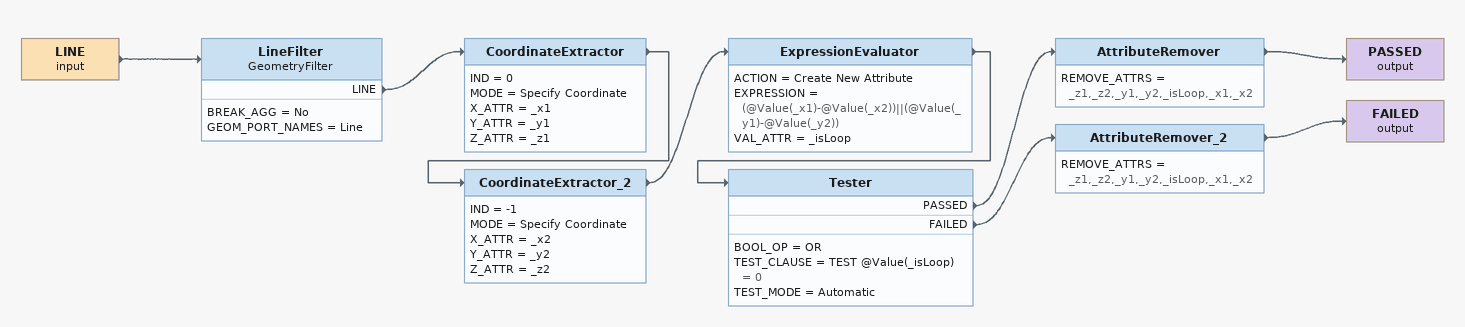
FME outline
LINE (input)
    -> LineFilter
LineFilter: GeometryFilter
    BREAK_AGG = No
    GEOM_PORT_NAMES = Line
    LINE -> CoordinateExtractor
CoordinateExtractor
    IND = 0
    MODE = Specify Coordinate
    X_ATTR = _x1
    Y_ATTR = _y1
    Z_ATTR = _z1
    -> CoordinateExtractor_2
CoordinateExtractor_2
    IND = -1
    MODE = Specify Coordinate
    X_ATTR = _x2
    Y_ATTR = _y2
    Z_ATTR = _z2
    -> ExpressionEvaluator
ExpressionEvaluator
    ACTION = Create New Attribute
    EXPRESSION = (@Value(_x1)-@Value(_x2))||(@Value(_y1)-@Value(_y2))
    VAL_ATTR = _isLoop
    -> Tester
Tester
    BOOL_OP = OR
    TEST_CLAUSE = TEST @Value(_isLoop) = 0
    TEST_MODE = Automatic
    PASSED -> AttributeRemover
    FAILED -> AttributeRemover_2
AttributeRemover
    REMOVE_ATTRS = _z1,_z2,_y1,_y2,_isLoop,_x1,_x2
    -> PASSED (output)
PASSED (output)
AttributeRemover_2
    REMOVE_ATTRS = _z1,_z2,_y1,_y2,_isLoop,_x1,_x2
    -> FAILED (output)
FAILED (output)
